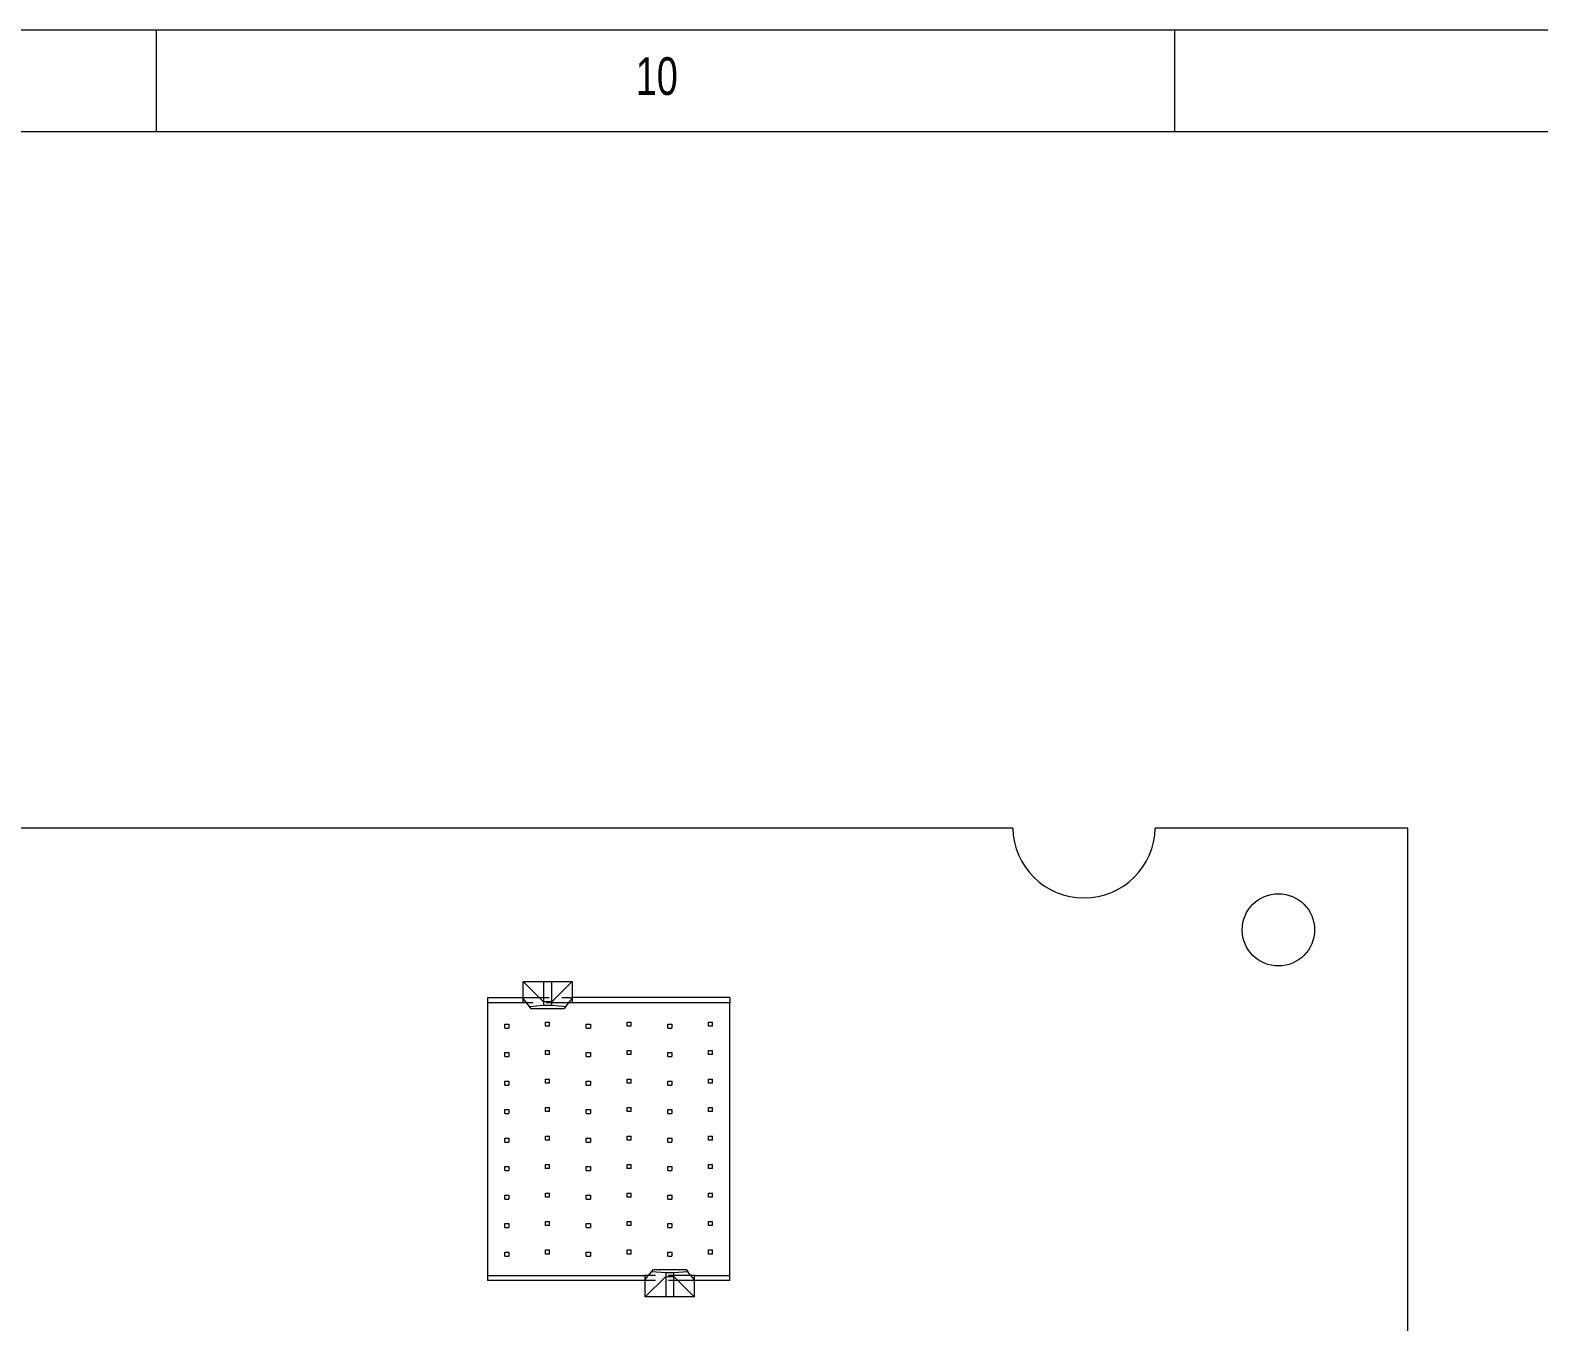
# Model space of a CAD drawing. Header units: millimetres. Extents: x 5 to 589, y 5 to 415.
# Drawn here: x 440.8 to 514.9, y 351.5 to 415 of the extents above; entities that cross this region are included whole.
import ezdxf

# ---------------------------------------------------------------- set-up
doc = ezdxf.new("R2010")
doc.units = ezdxf.units.MM
doc.linetypes.add('HIDDEN', pattern=[1.905, 1.27, -0.635])
doc.styles.add('SLDTEXTSTYLE0', font='TXT', dxfattribs={"width": 0.75})

msp = doc.modelspace()

# ---------------------------------------------------------------- linework, layer by layer
at = {"color": 7, "linetype": 'Continuous', "lineweight": 0}
for p, q in [((589, 415), (5, 415)), ((447, 410), (447, 415)), ((497, 415), (497, 410)), ((584, 410), (10, 410))]:
    msp.add_line(p, q, dxfattribs=at)
at = {"color": 7, "linetype": 'Continuous', "lineweight": 15}
for p, q in [((489.058, 375.794), (376.056, 375.794)), ((508.457, 375.794), (496.056, 375.794)), ((508.457, 269.364), (508.457, 375.794)), ((465.012, 368.264), (466.012, 368.264)), ((465.012, 368.264), (466.012, 367.264)), ((465.012, 367.414), (465.012, 368.264)), ((466.012, 368.264), (466.412, 368.264)), ((466.012, 368.264), (466.012, 367.264)), ((466.412, 367.264), (467.412, 368.264)), ((466.412, 368.264), (467.412, 368.264)), ((466.412, 367.264), (466.412, 368.264)), ((467.412, 368.264), (467.412, 367.414)), ((463.262, 367.464), (465.012, 367.464)), ((463.262, 367.464), (463.262, 367.214)), ((463.262, 367.214), (463.262, 353.814)), ((465.012, 367.214), (463.262, 367.214)), ((465.317, 367.033), (465.012, 367.414)), ((465.012, 367.214), (465.012, 367.414)), ((465.317, 367.033), (466.012, 367.094)), ((465.412, 366.914), (465.317, 367.033)), ((467.012, 366.914), (465.412, 366.914)), ((466.012, 367.264), (466.012, 367.094)), ((466.412, 367.264), (466.012, 367.264)), ((466.012, 367.094), (466.412, 367.094)), ((466.412, 367.094), (466.412, 367.264)), ((466.412, 367.094), (467.107, 367.033)), ((467.107, 367.033), (467.012, 366.914)), ((467.107, 367.033), (467.412, 367.414)), ((475.162, 367.464), (467.412, 367.464)), ((467.412, 367.414), (467.412, 367.214)), ((475.162, 367.214), (467.412, 367.214)), ((475.162, 367.464), (475.162, 367.214)), ((475.162, 353.814), (475.162, 367.214)), ((463.262, 353.814), (471.012, 353.814)), ((463.262, 353.814), (463.262, 353.564)), ((471.012, 353.564), (463.262, 353.564)), ((471.012, 353.614), (471.317, 353.995)), ((471.012, 353.614), (471.012, 353.814)), ((472.012, 353.764), (471.012, 352.764)), ((471.012, 352.764), (471.012, 353.614)), ((471.317, 353.995), (471.412, 354.114)), ((472.012, 353.934), (471.317, 353.995)), ((471.412, 354.114), (473.012, 354.114)), ((472.012, 353.934), (472.012, 353.764)), ((472.412, 353.934), (472.012, 353.934)), ((472.012, 353.764), (472.412, 353.764)), ((472.012, 353.764), (472.012, 352.764)), ((473.107, 353.995), (472.412, 353.934)), ((472.412, 353.764), (472.412, 353.934)), ((473.412, 352.764), (472.412, 353.764)), ((472.412, 352.764), (472.412, 353.764)), ((473.012, 354.114), (473.107, 353.995)), ((473.412, 353.614), (473.107, 353.995)), ((473.412, 353.814), (475.162, 353.814)), ((473.412, 353.814), (473.412, 353.614)), ((473.412, 353.614), (473.412, 352.764)), ((475.162, 353.564), (473.412, 353.564)), ((475.162, 353.564), (475.162, 353.814)), ((472.012, 352.764), (471.012, 352.764)), ((472.412, 352.764), (472.012, 352.764)), ((473.412, 352.764), (472.412, 352.764))]:
    msp.add_line(p, q, dxfattribs=at)
at = {"color": 7, "linetype": 'HIDDEN', "lineweight": 0}
for p, q in [((465.012, 367.464), (467.412, 367.464)), ((467.412, 367.214), (465.012, 367.214)), ((464.112, 366.164), (464.312, 366.164)), ((464.112, 365.964), (464.112, 366.164)), ((464.312, 366.164), (464.312, 365.964)), ((466.112, 366.264), (466.312, 366.264)), ((466.112, 366.064), (466.112, 366.264)), ((466.312, 366.064), (466.112, 366.064)), ((466.312, 366.064), (466.312, 366.264)), ((468.112, 365.964), (468.112, 366.164)), ((468.112, 366.164), (468.312, 366.164)), ((468.312, 366.164), (468.312, 365.964)), ((470.112, 366.064), (470.112, 366.264)), ((470.112, 366.264), (470.312, 366.264)), ((470.312, 366.064), (470.112, 366.064)), ((470.312, 366.064), (470.312, 366.264)), ((472.112, 365.964), (472.112, 366.164)), ((472.112, 366.164), (472.312, 366.164)), ((472.312, 366.164), (472.312, 365.964)), ((474.112, 366.064), (474.112, 366.264)), ((474.112, 366.264), (474.312, 366.264)), ((474.312, 366.064), (474.112, 366.064)), ((474.312, 366.064), (474.312, 366.264)), ((464.112, 365.964), (464.312, 365.964)), ((468.112, 365.964), (468.312, 365.964)), ((472.112, 365.964), (472.312, 365.964)), ((464.112, 364.564), (464.112, 364.764)), ((464.112, 364.764), (464.312, 364.764)), ((464.312, 364.764), (464.312, 364.564)), ((466.112, 364.664), (466.112, 364.864)), ((466.112, 364.864), (466.312, 364.864)), ((466.312, 364.664), (466.112, 364.664)), ((466.312, 364.664), (466.312, 364.864)), ((468.112, 364.764), (468.312, 364.764)), ((468.112, 364.564), (468.112, 364.764)), ((468.312, 364.764), (468.312, 364.564)), ((470.112, 364.664), (470.112, 364.864)), ((470.112, 364.864), (470.312, 364.864)), ((470.312, 364.664), (470.112, 364.664)), ((470.312, 364.664), (470.312, 364.864)), ((472.112, 364.564), (472.112, 364.764)), ((472.112, 364.764), (472.312, 364.764)), ((472.312, 364.764), (472.312, 364.564)), ((474.112, 364.664), (474.112, 364.864)), ((474.112, 364.864), (474.312, 364.864)), ((474.312, 364.664), (474.112, 364.664)), ((474.312, 364.664), (474.312, 364.864)), ((464.112, 364.564), (464.312, 364.564)), ((468.112, 364.564), (468.312, 364.564)), ((472.112, 364.564), (472.312, 364.564)), ((464.112, 363.164), (464.112, 363.364)), ((464.112, 363.364), (464.312, 363.364)), ((464.112, 363.164), (464.312, 363.164)), ((464.312, 363.364), (464.312, 363.164)), ((466.112, 363.264), (466.112, 363.464)), ((466.112, 363.464), (466.312, 363.464)), ((466.312, 363.264), (466.112, 363.264)), ((466.312, 363.264), (466.312, 363.464)), ((468.112, 363.364), (468.312, 363.364)), ((468.112, 363.164), (468.112, 363.364)), ((468.112, 363.164), (468.312, 363.164)), ((468.312, 363.364), (468.312, 363.164)), ((470.112, 363.264), (470.112, 363.464)), ((470.112, 363.464), (470.312, 363.464)), ((470.312, 363.264), (470.112, 363.264)), ((470.312, 363.264), (470.312, 363.464)), ((472.112, 363.164), (472.112, 363.364)), ((472.112, 363.364), (472.312, 363.364)), ((472.112, 363.164), (472.312, 363.164)), ((472.312, 363.364), (472.312, 363.164)), ((474.112, 363.264), (474.112, 363.464)), ((474.112, 363.464), (474.312, 363.464)), ((474.312, 363.264), (474.112, 363.264)), ((474.312, 363.264), (474.312, 363.464)), ((464.112, 361.964), (464.312, 361.964)), ((464.112, 361.764), (464.112, 361.964)), ((464.112, 361.764), (464.312, 361.764)), ((464.312, 361.964), (464.312, 361.764)), ((466.112, 361.864), (466.112, 362.064)), ((466.112, 362.064), (466.312, 362.064)), ((466.312, 361.864), (466.112, 361.864)), ((466.312, 361.864), (466.312, 362.064)), ((468.112, 361.964), (468.312, 361.964)), ((468.112, 361.764), (468.112, 361.964)), ((468.112, 361.764), (468.312, 361.764)), ((468.312, 361.964), (468.312, 361.764)), ((470.112, 361.864), (470.112, 362.064)), ((470.112, 362.064), (470.312, 362.064)), ((470.312, 361.864), (470.112, 361.864)), ((470.312, 361.864), (470.312, 362.064)), ((472.112, 361.764), (472.112, 361.964)), ((472.112, 361.964), (472.312, 361.964)), ((472.112, 361.764), (472.312, 361.764)), ((472.312, 361.964), (472.312, 361.764)), ((474.112, 361.864), (474.112, 362.064)), ((474.112, 362.064), (474.312, 362.064)), ((474.312, 361.864), (474.112, 361.864)), ((474.312, 361.864), (474.312, 362.064)), ((464.112, 360.564), (464.312, 360.564)), ((464.112, 360.364), (464.112, 360.564)), ((464.112, 360.364), (464.312, 360.364)), ((464.312, 360.564), (464.312, 360.364)), ((466.112, 360.464), (466.112, 360.664)), ((466.112, 360.664), (466.312, 360.664)), ((466.312, 360.464), (466.112, 360.464)), ((466.312, 360.464), (466.312, 360.664)), ((468.112, 360.564), (468.312, 360.564)), ((468.112, 360.364), (468.112, 360.564)), ((468.112, 360.364), (468.312, 360.364)), ((468.312, 360.564), (468.312, 360.364)), ((470.112, 360.664), (470.312, 360.664)), ((470.112, 360.464), (470.112, 360.664)), ((470.312, 360.464), (470.112, 360.464)), ((470.312, 360.464), (470.312, 360.664)), ((472.112, 360.364), (472.112, 360.564)), ((472.112, 360.564), (472.312, 360.564)), ((472.112, 360.364), (472.312, 360.364)), ((472.312, 360.564), (472.312, 360.364)), ((474.112, 360.464), (474.112, 360.664)), ((474.112, 360.664), (474.312, 360.664)), ((474.312, 360.464), (474.112, 360.464)), ((474.312, 360.464), (474.312, 360.664)), ((464.112, 359.164), (464.312, 359.164)), ((464.112, 358.964), (464.112, 359.164)), ((464.112, 358.964), (464.312, 358.964)), ((464.312, 359.164), (464.312, 358.964)), ((466.112, 359.064), (466.112, 359.264)), ((466.112, 359.264), (466.312, 359.264)), ((466.312, 359.064), (466.112, 359.064)), ((466.312, 359.064), (466.312, 359.264)), ((468.112, 359.164), (468.312, 359.164)), ((468.112, 358.964), (468.112, 359.164)), ((468.112, 358.964), (468.312, 358.964)), ((468.312, 359.164), (468.312, 358.964)), ((470.112, 359.264), (470.312, 359.264)), ((470.112, 359.064), (470.112, 359.264)), ((470.312, 359.064), (470.112, 359.064)), ((470.312, 359.064), (470.312, 359.264)), ((472.112, 358.964), (472.112, 359.164)), ((472.112, 359.164), (472.312, 359.164)), ((472.112, 358.964), (472.312, 358.964)), ((472.312, 359.164), (472.312, 358.964)), ((474.112, 359.064), (474.112, 359.264)), ((474.112, 359.264), (474.312, 359.264)), ((474.312, 359.064), (474.112, 359.064)), ((474.312, 359.064), (474.312, 359.264)), ((464.112, 357.764), (464.312, 357.764)), ((464.112, 357.564), (464.112, 357.764)), ((464.112, 357.564), (464.312, 357.564)), ((464.312, 357.764), (464.312, 357.564)), ((466.112, 357.664), (466.112, 357.864)), ((466.112, 357.864), (466.312, 357.864)), ((466.312, 357.664), (466.112, 357.664)), ((466.312, 357.664), (466.312, 357.864)), ((468.112, 357.764), (468.312, 357.764)), ((468.112, 357.564), (468.112, 357.764)), ((468.112, 357.564), (468.312, 357.564)), ((468.312, 357.764), (468.312, 357.564)), ((470.112, 357.864), (470.312, 357.864)), ((470.112, 357.664), (470.112, 357.864)), ((470.312, 357.664), (470.112, 357.664)), ((470.312, 357.664), (470.312, 357.864)), ((472.112, 357.564), (472.112, 357.764)), ((472.112, 357.764), (472.312, 357.764)), ((472.112, 357.564), (472.312, 357.564)), ((472.312, 357.764), (472.312, 357.564)), ((474.112, 357.664), (474.112, 357.864)), ((474.112, 357.864), (474.312, 357.864)), ((474.312, 357.664), (474.112, 357.664)), ((474.312, 357.664), (474.312, 357.864)), ((466.112, 356.464), (466.312, 356.464)), ((466.112, 356.264), (466.112, 356.464)), ((466.312, 356.264), (466.312, 356.464)), ((470.112, 356.264), (470.112, 356.464)), ((470.112, 356.464), (470.312, 356.464)), ((470.312, 356.264), (470.312, 356.464)), ((474.112, 356.264), (474.112, 356.464)), ((474.112, 356.464), (474.312, 356.464)), ((474.312, 356.264), (474.312, 356.464)), ((464.112, 356.164), (464.112, 356.364)), ((464.112, 356.364), (464.312, 356.364)), ((464.112, 356.164), (464.312, 356.164)), ((464.312, 356.364), (464.312, 356.164)), ((466.312, 356.264), (466.112, 356.264)), ((468.112, 356.364), (468.312, 356.364)), ((468.112, 356.164), (468.112, 356.364)), ((468.112, 356.164), (468.312, 356.164)), ((468.312, 356.364), (468.312, 356.164)), ((470.312, 356.264), (470.112, 356.264)), ((472.112, 356.164), (472.112, 356.364)), ((472.112, 356.364), (472.312, 356.364)), ((472.112, 356.164), (472.312, 356.164)), ((472.312, 356.364), (472.312, 356.164)), ((474.312, 356.264), (474.112, 356.264)), ((464.112, 354.764), (464.112, 354.964)), ((464.112, 354.964), (464.312, 354.964)), ((464.312, 354.964), (464.312, 354.764)), ((466.112, 355.064), (466.312, 355.064)), ((466.112, 354.864), (466.112, 355.064)), ((466.312, 354.864), (466.312, 355.064)), ((468.112, 354.764), (468.112, 354.964)), ((468.112, 354.964), (468.312, 354.964)), ((468.312, 354.964), (468.312, 354.764)), ((470.112, 355.064), (470.312, 355.064)), ((470.112, 354.864), (470.112, 355.064)), ((470.312, 354.864), (470.312, 355.064)), ((472.112, 354.964), (472.312, 354.964)), ((472.112, 354.764), (472.112, 354.964)), ((472.312, 354.964), (472.312, 354.764)), ((474.112, 354.864), (474.112, 355.064)), ((474.112, 355.064), (474.312, 355.064)), ((474.312, 354.864), (474.312, 355.064)), ((464.112, 354.764), (464.312, 354.764)), ((466.312, 354.864), (466.112, 354.864)), ((468.112, 354.764), (468.312, 354.764)), ((470.312, 354.864), (470.112, 354.864)), ((472.112, 354.764), (472.312, 354.764)), ((474.312, 354.864), (474.112, 354.864)), ((473.412, 353.814), (471.012, 353.814)), ((473.412, 353.564), (471.012, 353.564))]:
    msp.add_line(p, q, dxfattribs=at)
at = {"color": 7, "linetype": 'Continuous', "lineweight": 15}
msp.add_circle((502.107, 370.794), 1.775, dxfattribs=at)
msp.add_arc((492.557, 375.864), 3.5, 181.14599, 358.85401, dxfattribs=at)

# ---------------------------------------------------------------- texts
at = {"color": 7, "linetype": 'Continuous', "lineweight": 0, "insert": (470.542, 413.668), "char_height": 1.8521, "attachment_point": 1, "style": 'SLDTEXTSTYLE0'}
msp.add_mtext('10', dxfattribs=at)

doc.saveas('drawing.dxf')
